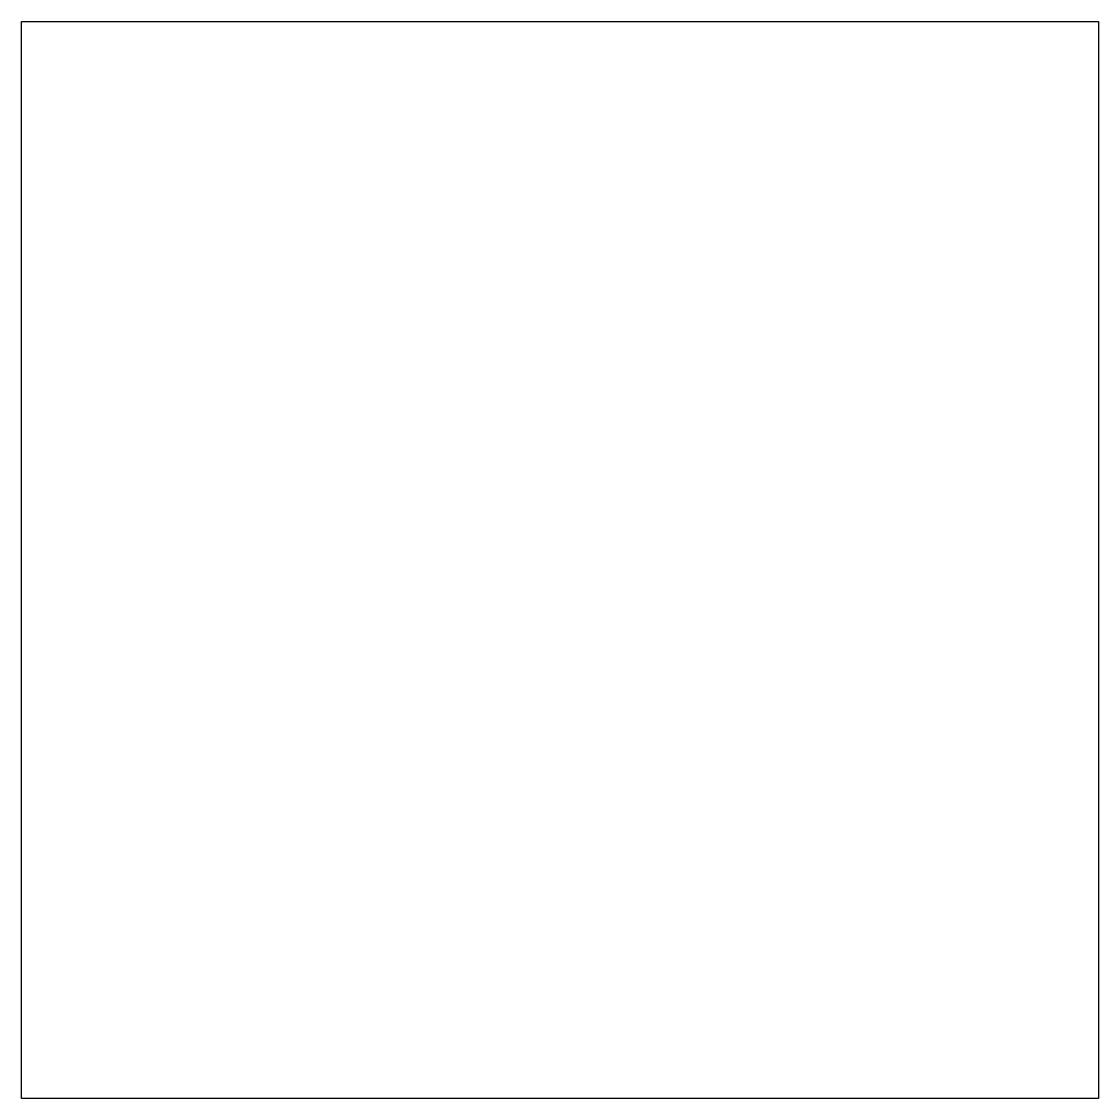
# Model space of a CAD drawing. Header units: millimetres. Extents: x 0 to 10, y -10 to 0.
import ezdxf

# ---------------------------------------------------------------- set-up
doc = ezdxf.new("R2010")
doc.units = ezdxf.units.MM

msp = doc.modelspace()

# ---------------------------------------------------------------- linework, layer by layer
at = {"linetype": 'CONTINUOUS'}
for p, q in [((0, 0), (10, 0)), ((0, -10), (0, 0)), ((10, 0), (10, -10)), ((10, -10), (0, -10))]:
    msp.add_line(p, q, dxfattribs=at)

doc.saveas('drawing.dxf')
